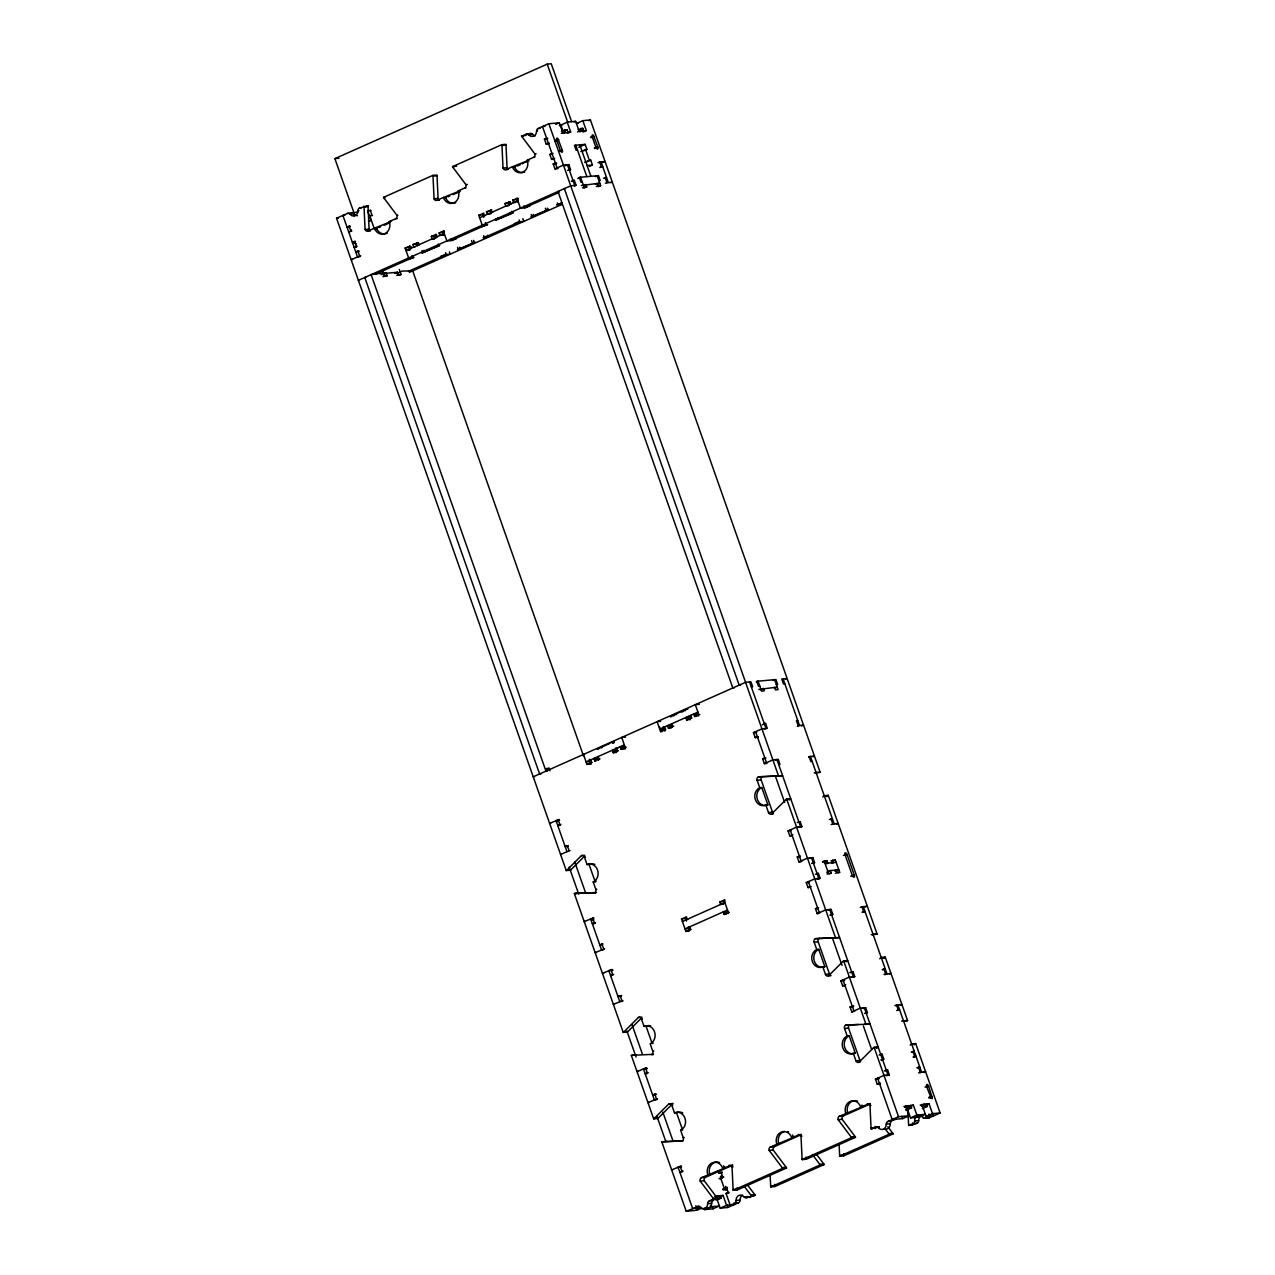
<?xml version="1.0" encoding="UTF-8"?>
<svg xmlns="http://www.w3.org/2000/svg" width="1275" height="1275" viewBox="0 0 1275 1275"><rect width="100%" height="100%" fill="white"/><g stroke="black" fill="none" stroke-linecap="round" stroke-linejoin="round"><path stroke-width="1.5" d="M687.257 718.287L690.795 716.55M357.462 215.698A5.323 4.59 84.8 0 1 353.988 213.833A2.662 2.295 84.8 0 0 351.406 213.068L347.374 213.435L336.536 218.264L566.243 870.57A2.662 2.295 84.8 0 0 566.817 870.203L581.448 855.605L584.715 855.302M566.243 870.57L570.276 870.203A2.662 2.295 84.8 0 0 570.833 869.837L584.556 856.147M758.386 776.842L782.595 775.694A2.662 2.295 84.8 0 1 781.957 775.869L758.386 776.842A2.662 2.295 84.8 0 0 757.127 780.268L759.757 787.711A9.307 8.033 84.8 0 0 755.374 799.712A9.307 8.033 84.8 0 0 765.877 805.099L768.49 812.542A2.662 2.295 84.8 0 0 771.487 814.072L786.117 799.473A2.662 2.295 84.8 0 1 786.691 799.106L790.707 798.74A2.662 2.295 84.8 0 0 790.133 799.122L789.225 800.031M822.758 796.987L823.666 796.062A2.662 2.295 84.8 0 1 824.24 795.696L828.256 795.329L877.12 934.097A2.662 2.295 84.8 0 1 876.483 934.256L872.817 934.384M826.774 796.62L827.682 795.696A2.662 2.295 84.8 0 1 828.256 795.329M596.126 892.548L575.009 893.456A2.662 2.295 84.8 0 0 574.356 893.616L623.236 1032.383A2.662 2.295 84.8 0 0 623.794 1032.017L638.424 1017.418L641.947 1017.099M623.236 1032.383L627.252 1032.017A2.662 2.295 84.8 0 0 627.826 1031.65L641.532 1017.96M653.119 1054.361L631.986 1055.27A2.662 2.295 84.8 0 0 631.348 1055.429L653.661 1118.812A2.662 2.295 84.8 0 0 654.234 1118.446L668.865 1103.847L672.626 1103.513M653.661 1118.812L657.693 1118.462A2.662 2.295 84.8 0 0 658.267 1118.079L672.881 1103.481M815.363 938.655L839.572 937.508A2.662 2.295 84.8 0 1 838.934 937.683L815.363 938.655A2.662 2.295 84.8 0 0 814.119 942.082L816.733 949.524A9.307 8.033 84.8 0 0 812.366 961.525A9.307 8.033 84.8 0 0 822.853 966.912L825.483 974.355A2.662 2.295 84.8 0 0 828.479 975.885L843.094 961.302A2.662 2.295 84.8 0 1 843.668 960.92L847.7 960.553A2.662 2.295 84.8 0 0 847.126 960.936L846.218 961.844M879.734 958.8L880.642 957.876A2.662 2.295 84.8 0 1 881.216 957.509L885.248 957.142L907.561 1020.526A2.662 2.295 84.8 0 1 906.923 1020.701L901.68 1021.1M883.75 958.433L884.675 957.509A2.662 2.295 84.8 0 1 885.248 957.142M858.378 1024.462L845.803 1025.084A2.662 2.295 84.8 0 0 844.56 1028.511L847.174 1035.969A9.307 8.033 84.8 0 0 842.807 1047.954A9.307 8.033 84.8 0 0 853.294 1053.341L855.923 1060.784A2.662 2.295 84.8 0 0 858.92 1062.33L873.534 1047.731A2.662 2.295 84.8 0 1 874.108 1047.349L878.14 1046.982A2.662 2.295 84.8 0 0 877.567 1047.365L876.642 1048.273M910.175 1045.229L911.083 1044.321A2.662 2.295 84.8 0 1 911.657 1043.938L915.689 1043.572L940.121 1112.963L929.268 1117.793L925.252 1118.159A2.662 2.295 84.8 0 1 922.654 1117.394A5.323 4.59 84.8 0 0 919.913 1115.593M914.191 1044.862L915.115 1043.954A2.662 2.295 84.8 0 1 915.689 1043.572M597.242 749.031L609.912 743.389M613.96 742.305L612.797 742.815M353.972 212.813L334.879 158.626L547.214 64.117L551.23 63.75L571.63 121.667M347.374 213.435A2.662 2.295 84.8 0 1 349.956 214.2A5.323 4.59 84.8 0 0 357.972 210.63A2.662 2.295 84.8 0 1 359.391 208.08L367.885 205.721A2.662 2.295 84.8 0 1 368.045 206.47L369.113 229.117A2.662 2.295 84.8 0 0 370.34 230.584M363.869 206.088A2.662 2.295 84.8 0 1 364.028 206.837L365.08 229.484A2.662 2.295 84.8 0 0 368.077 231.014L374.452 228.177A9.307 8.033 84.8 0 0 384.938 233.564A9.307 8.033 84.8 0 0 389.305 221.563L395.68 218.726A2.662 2.295 84.8 0 0 396.923 215.3L383.918 197.992A2.662 2.295 84.8 0 1 383.584 197.322L432.831 175.392L436.863 175.026A2.662 2.295 84.8 0 1 437.022 175.775L438.074 198.406A2.662 2.295 84.8 0 0 439.317 199.888M432.831 175.392A2.662 2.295 84.8 0 1 433.006 176.141L434.058 198.773A2.662 2.295 84.8 0 0 437.054 200.318L443.413 197.482A9.307 8.033 84.8 0 0 453.916 202.852A9.307 8.033 84.8 0 0 458.283 190.868L464.658 188.031A2.662 2.295 84.8 0 0 465.901 184.604L452.88 167.28A2.662 2.295 84.8 0 1 452.545 166.611L501.808 144.681L505.824 144.314A2.662 2.295 84.8 0 1 506 145.079L507.052 167.71A2.662 2.295 84.8 0 0 508.072 169.065M501.808 144.681A2.662 2.295 84.8 0 1 501.967 145.43L503.019 168.077A2.662 2.295 84.8 0 0 506.016 169.607L512.391 166.786A9.307 8.033 84.8 0 0 522.877 172.157A9.307 8.033 84.8 0 0 527.26 160.156L533.619 157.335A2.662 2.295 84.8 0 0 534.878 153.893L521.857 136.584A2.662 2.295 84.8 0 1 521.523 135.915L530.018 133.556A2.662 2.295 84.8 0 1 532.599 134.321A5.323 4.59 84.8 0 0 535.006 136.027M526.001 133.923A2.662 2.295 84.8 0 1 528.583 134.688A5.323 4.59 84.8 0 0 536.584 131.118A2.662 2.295 84.8 0 1 538.002 128.568L548.856 123.739L559.358 122.798L562.865 132.727L565.542 132.472L564.666 129.986L561.478 131.405M350.003 213.69L358.163 211.778M364.538 207.219L367.885 205.721M525.826 135.421L521.523 135.915M527.786 134.544L530.018 133.556M555.773 124.392L559.358 122.798M559.358 125.715L567.614 122.033L547.214 64.117M574.069 122.017L575.663 121.316L579.153 131.245L581.83 130.99L580.954 128.52L578.181 129.747M815.841 772.57L819.506 772.443A2.662 2.295 84.8 0 0 820.144 772.283L590.421 119.962L582.834 120.663L576.459 123.5L578.069 123.34M376.555 228.145L374.436 229.086L369.766 215.842L371.902 214.901L370.148 209.929M350.115 225.962L346.975 227.014L350.003 226.727M548.951 143.82L546.194 144.075L544.441 139.118L547.565 138.067M562.339 131.899L564.331 131.006M565.128 130.656L567.12 129.763L567.997 132.249L570.674 132.01L567.184 122.081L575.663 121.316M588.827 120.679L590.421 119.962M561.271 133.429L562.865 132.727M563.948 133.19L565.542 132.472M566.403 132.967L567.997 132.249M567.901 133.253L570.674 132.01M348.728 231.97L351.852 230.934M546.194 144.075L549.318 143.039M554.992 140.521L556.585 139.804L556.585 138.449A2.327 1.132 66 0 1 557.797 138.433L562.355 150.275A1.992 0.972 66 0 1 562.004 152.219A1.992 0.972 66 0 1 560.331 150.45L556.585 139.804M580.38 129.412L582.771 128.345L583.647 130.831L586.325 130.592L582.834 120.663M555.103 140.824L558.705 139.931L556.585 140.872M555.82 140.872L558.593 139.628M577.559 131.947L579.153 131.245M579.838 131.883L581.83 130.99M582.053 131.532L583.647 130.831M583.137 132.01L586.325 130.592M374.452 228.177L390.389 221.786M443.413 197.482L459.367 191.091M512.391 166.786L528.344 160.395M375.551 229.117L377.272 228.352M379.01 227.572L380.731 226.807M384.173 225.277L389.353 222.966M444.529 198.406L446.25 197.641M447.971 196.876L449.693 196.111M453.151 194.581L460.052 191.505M513.49 167.71L515.227 166.945M516.949 166.18L520.391 164.634M522.128 163.869L523.85 163.104M525.571 162.339L529.013 160.793M355.502 241.278L352.362 242.314L354.386 242.138A1.992 0.972 66 0 0 356.363 243.732M554.099 159.152L551.581 159.391L549.828 154.418L552.967 153.382M352.793 242.84L354.386 242.138M558.753 151.167L562.355 150.275L560.219 151.215M590.532 137.286L592.126 136.568L592.126 135.214A2.327 1.132 66 0 1 593.321 135.198L597.879 147.039A1.992 0.972 66 0 1 597.529 149A1.992 0.972 66 0 1 595.871 147.231L592.126 136.568M590.644 137.588L594.246 136.696L592.253 137.588M592.142 137.286L594.134 136.393M357.239 246.25L354.115 247.286L356.378 247.079M551.581 159.391L554.705 158.355M578.786 147.199L585.161 144.362L586.898 149.318L583.727 150.737M358.849 250.793L355.725 251.828L358.992 251.542M557.701 168.651L554.928 168.906L553.191 163.933L556.569 162.881M580.794 151.566L586.898 149.318M594.278 147.932L597.879 147.039L594.708 148.458M360.602 255.765L351.103 259.638L352.601 259.494M554.928 168.906L563.423 165.112L568.793 164.634L570.547 169.591L568.953 170.308M565.319 165.702L567.455 164.762L574.738 185.449M566.801 165.511L568.793 164.634M584.572 162.323L590.692 160.076L592.445 165.049L589.257 166.467M585.91 162.212L590.692 160.076M567.598 170.436L570.547 169.591M408.414 259.478L413.993 257.47L408.637 257.948L405.131 248.019L410.391 246.043M415.06 246.92L413.801 247.031L412.925 244.561L418.168 242.569M435.444 238.202L432.193 238.855L431.332 236.369L436.576 234.377M440.991 235.285L439.987 235.381L439.11 232.895L444.369 230.918M482.014 226.711L487.608 224.703L482.237 225.181L478.747 215.252L483.99 213.276M490.174 214.025L487.401 214.28L486.524 211.793L491.783 209.817M506.812 205.992L505.808 206.088L504.932 203.602L510.191 201.625M515.849 202.406L513.586 202.613L512.725 200.143L517.969 198.151M598.039 162.531L605.003 161.335L602.342 162.515M598.852 162.658L600.971 161.702L608.255 182.389M405.131 248.019L411.283 246.713M412.925 244.561L418.806 243.366M431.332 236.369L436.672 235.413M439.11 232.895L444.465 231.938M478.747 215.252L483.831 214.423M486.524 211.793L491.608 210.949M504.932 203.602L510.542 202.534M512.725 200.143L518.335 199.059M444.226 233.484L406.008 250.506L409.594 250.171M479.623 217.738L517.841 200.733M433.325 239.062L434.377 239.126M443.572 235.206L443.126 232.528M599.792 167.503L602.724 166.674L601.131 167.376M571.391 181.193L574.324 180.349L576.077 185.321L574.483 186.023M577.814 178.468L580.603 177.225L584.093 187.154L586.771 186.915L585.894 184.429L583.504 185.497M571.933 181.417L574.324 180.349M374.978 274.364L412.654 257.582L412 255.717M559.024 192.429L524.487 207.809L523.834 205.944M595.282 176.54L597.146 175.711L600.637 185.656L598.246 186.708M381.113 274.635L385.767 272.563L371.121 274.651L545.971 771.152L547.31 771.024L546.433 768.538L549.111 768.299L549.987 770.785M581.368 185.497L599.76 183.17L596.987 184.413M383.122 274.683L386.309 273.264L397.481 272.244L398.358 274.731L401.051 274.492L399.298 269.519M382.914 276.707L387.186 275.751L386.309 273.264M582.5 187.855L584.093 187.154M603.585 178.261L606.518 177.432L604.924 178.133M385.592 276.452L387.186 275.751M583.982 188.142L586.771 186.915M394.708 273.488L397.481 272.244M595.489 184.126L597.082 183.409L597.943 185.895L600.637 185.656M396.732 273.535L402.31 271.065L412.702 270.874L583.583 756.123M396.764 275.448L398.358 274.731M596.349 186.596L597.943 185.895M605.322 183.218L612.287 182.022L610.693 182.739M399.457 275.193L401.051 274.492M408.494 271.32L446.186 254.538L445.533 252.673M561.143 203.362L558.004 204.765L557.35 202.9M409.371 272.34L562.036 204.398L561.383 202.534M545.939 769.717L549.111 768.299M676.435 713.777L670.252 716.693L671.351 716.598M677.328 713.394L679.097 712.597M679.973 712.215L685.281 709.84M601.306 747.931L602.183 747.548M673.136 715.96L674.029 715.562M675.798 714.781L676.674 714.383M681.982 712.024L682.874 711.625M684.643 710.844L685.52 710.446M756.218 681.998L758.067 681.169L761.558 691.098L764.235 690.859L763.374 688.373L760.187 689.791M624.32 744.887L586.102 761.892L591.472 761.414M697.935 712.119L659.701 729.125L665.072 728.647L662.235 729.906M612.526 750.847L617.18 749.286L614.55 750.656M685.249 718.478L690.763 716.502M595.25 759.247L597.911 758.067L598.628 760.075M621.005 747.788L624.097 746.401L625.499 748.648M669.742 726.081L671.511 725.3L672.228 727.324M695.497 714.622L697.712 713.649L698.525 715.976M772.746 680.483L774.61 679.655L778.101 689.6L775.423 689.839L774.547 687.352M584.492 754.354L583.472 754.449L586.978 764.378L592.222 762.402M597.911 758.067L593.895 758.434L594.756 760.92L600.015 758.928M614.295 750.051L612.287 750.242L613.163 752.728L618.423 750.736M624.097 746.401L620.08 746.768L620.941 749.254L626.2 747.278M660.657 721.363L657.087 721.682L660.577 731.611L665.837 729.635M671.511 725.3L667.494 725.666L668.371 728.153L673.869 726.144M687.91 717.299L685.902 717.474L686.763 719.961L692.022 717.968M697.712 713.649L693.68 714.016L694.556 716.486L699.8 714.51M664.865 731.133L663.08 726.909M758.832 689.44L777.24 687.113L774.451 688.357M785.528 679.24L787.121 678.523L781.766 679.017L783.503 683.974L784.858 683.862M762.37 724.822L765.558 723.403L767.311 728.36L761.94 728.854L753.461 732.631L755.198 737.603L757.972 737.348M559.119 819.49L549.621 823.363L550.625 823.267M556.298 821.817L557.892 821.1M764.378 729.188L765.972 728.487L749.572 681.934M560.873 824.463L557.733 825.499L560.251 825.26M755.198 737.603L758.338 736.567M797.369 726.383L799.489 725.443L783.105 678.89M801.401 726.017L803.521 725.077L798.15 725.555L796.413 720.598L797.752 720.471M568.299 845.564L565.176 846.6L567.933 846.345M766.897 763.438L764.378 763.661L762.641 758.705L765.765 757.669M570.053 850.521L560.554 854.393L561.558 854.298M764.378 763.661L772.873 759.884L778.244 759.39L779.981 764.363L778.643 764.474M775.312 760.219L776.905 759.518L800.572 826.758L798.979 827.459M808.828 757.175L810.422 756.473L834.105 823.698M812.86 756.808L814.438 756.107L809.083 756.585L810.836 761.558L812.175 761.43M797.242 822.487L800.174 821.658L801.911 826.63L800.317 827.332M798.58 822.375L800.174 821.658M593.72 917.761L584.221 921.634L585.225 921.538M792.317 835.635L789.815 835.858L788.062 830.902L796.556 827.108L801.911 826.63M591.425 919.849L593.56 918.892M592.381 919.897L593.576 919.371M595.473 922.718L592.349 923.753L594.851 923.53M789.815 835.858L792.938 834.822M829.419 819.57L832.352 818.741L830.758 819.442M831.173 824.527L838.121 823.331L836.528 824.048M602.9 943.819L599.776 944.855L602.533 944.6M801.242 861.725L798.979 861.932L797.242 856.959L800.365 855.923M604.653 948.791L595.154 952.664L596.158 952.568M798.979 861.932L807.473 858.155L812.844 857.661L814.597 862.617L813.004 863.334M809.912 858.489L811.506 857.788L818.789 878.475L817.195 879.176M811.251 858.362L812.844 857.661M689.185 931.101L685.918 931.403L681.535 918.988L686.795 917.012M723.658 904.182L720.63 904.469L719.753 901.983L725.013 899.991M681.535 918.988L686.619 918.159M719.753 901.983L724.837 901.138M811.665 863.462L814.597 862.617M682.412 921.474L724.885 902.573M822.534 861.613L826.806 860.657L827.682 863.143L826.088 863.844M822.821 862.426L826.806 860.657M831.029 860.832L835.3 859.892L839.667 872.307L838.073 873.008M843.428 855.445L847.046 854.553L854.33 875.24A1.992 0.972 66 0 1 853.979 877.184A1.992 0.972 66 0 1 852.306 875.415L845.022 854.728A1.992 0.972 66 0 1 845.373 852.784A1.992 0.972 66 0 1 847.046 854.553L845.452 855.254M832.113 861.31L835.3 859.892M831.906 863.318L833.499 862.617L832.623 860.131M727.499 910.015L685.042 928.917L690.397 928.439M725.156 912.486L727.276 911.545L727.993 913.553M685.918 931.403L691.162 929.427M727.276 911.545L723.26 911.912L724.136 914.398L729.38 912.406M815.442 874.22L818.375 873.375L820.128 878.347L818.534 879.049M816.781 874.092L818.375 873.375M826.726 872.18L830.296 870.586L831.173 873.072L829.18 873.965M611.936 969.478L602.438 973.351L603.776 973.223M810.278 887.368L808.015 887.575L806.278 882.619L814.757 878.842L820.128 878.347M826.901 874.028L831.173 873.072M834.519 870.777L836.113 870.06L836.99 872.546L839.667 872.307M611.235 970.849L612.829 970.148M835.412 871.335L838.807 869.821L827.634 870.825M835.396 873.247L836.99 872.546M613.689 974.435L610.55 975.471L612.574 975.295M808.015 887.575L811.155 886.539M850.728 876.132L854.33 875.24L852.337 876.116M621.626 995.488L617.992 996.572L621.515 996.253M818.199 913.553L817.195 913.649L815.458 908.677L818.582 907.641M622.869 1000.508L613.371 1004.381L614.375 1004.286M817.195 913.649L825.69 909.872L831.061 909.378L832.798 914.35L831.22 915.052M828.128 910.207L829.722 909.505L853.389 976.73L851.796 977.447M829.467 910.079L831.061 909.378M829.866 915.179L832.798 914.35M860.306 907.274L867.271 906.079L865.279 906.971M862.059 912.247L864.992 911.418L863 912.294M849.66 972.65L852.991 971.646L854.728 976.618L853.134 977.319M850.999 972.538L852.991 971.646M646.537 1067.733L637.038 1071.606L638.042 1071.526M844.64 985.655L842.632 985.846L840.878 980.873L849.373 977.096L854.728 976.618M645.835 1069.119L646.903 1068.641M648.29 1072.705L645.166 1073.741L647.174 1073.55M842.632 985.846L845.755 984.81M882.236 969.558L885.169 968.713L882.778 969.781M883.989 974.514L890.938 973.319L889.344 974.02M884.786 974.626L886.922 973.686L863.239 906.445M655.972 1093.775L652.593 1094.842L656.115 1094.524M852.816 1011.824L851.812 1011.904L850.058 1006.947L853.692 1005.863M657.47 1098.763L647.971 1102.636L648.975 1102.556M851.812 1011.904L860.29 1008.127L865.661 1007.648L867.414 1012.605L865.821 1013.322M862.729 1008.477L864.323 1007.76L887.99 1075L886.412 1075.702M863.669 1008.525L865.661 1007.648M864.482 1013.434L867.414 1012.605M894.907 1005.545L901.871 1004.349L900.278 1005.067M895.719 1005.656L897.839 1004.716L921.522 1071.956L919.928 1072.658M896.66 1010.517L899.592 1009.688L897.998 1010.39M879.113 1055.015L882.045 1054.186L883.798 1059.158L881.806 1060.035M880.467 1054.903L882.045 1054.186M880.866 1059.987L883.798 1059.158M911.306 1052.098L914.239 1051.269L912.247 1052.146M913.059 1057.055L915.992 1056.226L914 1057.118M884.26 1070.92L887.591 1069.916L889.344 1074.873L887.751 1075.59M885.599 1070.793L887.591 1069.916M681.392 1165.987L671.654 1169.876L672.658 1169.781M880.499 1083.814L877.232 1084.117L875.479 1079.144L883.973 1075.367L889.344 1074.873M680.452 1167.39L681.503 1166.912M682.89 1170.976L679.766 1172.012L682.778 1171.725M877.232 1084.117L880.356 1083.081M916.837 1067.812L919.769 1066.984L917.777 1067.876M918.59 1072.785L925.538 1071.59L923.562 1072.466M732.679 1165.191L705.473 1177.303A2.662 2.295 84.8 0 0 704.23 1180.73L717.235 1198.038A2.662 2.295 84.8 0 1 717.57 1198.723L713.554 1199.074A2.662 2.295 84.8 0 0 713.219 1198.404L700.198 1181.096A2.662 2.295 84.8 0 1 701.441 1177.67L724.694 1168.027A9.307 8.033 84.8 0 0 723.562 1165.764M707.816 1174.833A9.307 8.033 84.8 0 1 712.183 1162.832A9.307 8.033 84.8 0 1 722.686 1168.219L732.567 1165.063M801.242 1134.67L774.451 1146.608A2.662 2.295 84.8 0 0 773.192 1150.034L786.213 1167.342A2.662 2.295 84.8 0 1 786.548 1168.012L782.531 1168.378A2.662 2.295 84.8 0 0 782.181 1167.709L769.176 1150.401A2.662 2.295 84.8 0 1 770.419 1146.974L793.672 1137.332A9.307 8.033 84.8 0 0 792.54 1135.069M776.794 1144.137A9.307 8.033 84.8 0 1 781.161 1132.136A9.307 8.033 84.8 0 1 791.648 1137.523L801.29 1134.383M870.219 1103.975L843.413 1115.896A2.662 2.295 84.8 0 0 842.169 1119.322L855.174 1136.647A2.662 2.295 84.8 0 1 855.525 1137.316L851.493 1137.683A2.662 2.295 84.8 0 0 851.158 1137.013L838.137 1119.689A2.662 2.295 84.8 0 1 839.396 1116.263L862.633 1106.636A9.307 8.033 84.8 0 0 861.948 1105.106M845.755 1113.426A9.307 8.033 84.8 0 1 850.138 1101.441A9.307 8.033 84.8 0 1 860.625 1106.812L870.267 1103.688M718.207 1171.151L718.909 1173.143L722.303 1172.076M719.068 1178.817L723.786 1177.064M925.028 1087.145L928.63 1086.252L932.392 1098.253A2.327 1.132 66 0 1 931.18 1098.269L926.622 1086.428A1.992 0.972 66 0 1 926.973 1084.483A1.992 0.972 66 0 1 928.63 1086.252L927.037 1086.953M720.678 1178.817L722.272 1178.1M903.959 1106.557L908.23 1105.616L909.107 1108.087L911.561 1107.863L910.685 1105.393L909.107 1106.094M904.644 1107.21L908.23 1105.616M722.718 1189.161L727.435 1187.408M906.318 1107.337L908.31 1106.445M928.678 1097.488L932.28 1096.596M722.829 1189.463L724.407 1188.762L720.662 1178.1A1.992 0.972 66 0 1 720.885 1176.188A1.992 0.972 66 0 1 722.463 1177.415M928.774 1097.791L930.367 1097.074M723.132 1189.687L726.32 1188.268M907.003 1107.975L908.597 1107.274M909.792 1106.732L913.378 1105.138L916.868 1115.067L925.347 1114.302L918.972 1117.139L910.509 1117.904L907.163 1108.437M723.642 1189.814L726.431 1188.571L725.634 1186.34M930.001 1097.966L932.376 1096.898M905.919 1109.505L909.107 1108.087M905.999 1110.35L911.561 1107.863M714.701 1196.587L718.574 1195.807L719.451 1198.293L721.252 1198.118L720.375 1195.647L718.781 1196.348M920.247 1105.074L924.534 1104.134L925.411 1106.604L927.212 1106.445L926.335 1103.959L924.742 1104.676M715.785 1197.05L718.574 1195.807M921.347 1105.553L924.534 1104.134M921.554 1106.094L923.546 1105.202M682.986 1140.997L662.426 1141.699A2.662 2.295 84.8 0 0 661.789 1141.858L686.221 1211.25L699.322 1206.214M697.058 1206.421A2.662 2.295 84.8 0 1 699.656 1207.186A5.323 4.59 84.8 0 0 707.657 1203.616A2.662 2.295 84.8 0 1 709.075 1201.082L713.554 1199.074M742.592 1195.153A5.323 4.59 84.8 0 0 740.058 1200.094A2.662 2.295 84.8 0 1 738.639 1202.644L730.129 1205.003L726.049 1193.416L729.188 1192.38M729.045 1165.382A2.662 2.295 84.8 0 1 732.041 1166.912L733.109 1189.559A2.662 2.295 84.8 0 0 733.268 1190.308L782.531 1168.378M798.023 1134.686A2.662 2.295 84.8 0 1 801.019 1136.216L802.071 1158.863A2.662 2.295 84.8 0 0 802.23 1159.612L851.493 1137.683M867 1103.975A2.662 2.295 84.8 0 1 869.996 1105.521L871.048 1128.152A2.662 2.295 84.8 0 0 871.207 1128.901L879.208 1126.59M875.686 1126.909A2.662 2.295 84.8 0 1 878.268 1127.674A5.323 4.59 84.8 0 0 886.284 1124.12A2.662 2.295 84.8 0 1 887.703 1121.57L898.54 1116.741L909.043 1115.784L905.553 1105.855M717.49 1197.878L713.219 1198.404M719.881 1196.811L723.068 1195.392L726.559 1205.321L734.161 1204.636L733.651 1203.186M926.24 1104.963L929.013 1103.72L932.519 1113.649L940.121 1112.963M699.401 1206.803L696.612 1208.047L695.815 1205.767M709.075 1201.082L717.57 1198.723M733.268 1190.308L737.285 1189.942L786.548 1168.012M802.23 1159.612L806.262 1159.246L855.525 1137.316M871.207 1128.901L879.144 1126.797M887.703 1121.57L896.198 1119.211M715.865 1199.887L719.451 1198.293M922.622 1107.848L925.411 1106.604M717.267 1199.887L721.252 1198.118M922.431 1108.581L927.212 1106.445M686.221 1211.25L696.724 1210.294L701.903 1207.999M878.937 1078.076L877.598 1078.204L892.181 1119.578L902.684 1118.621L909.043 1115.784M704.549 1209.577L710.908 1206.756L719.387 1205.975L713.012 1208.812L704.549 1209.577L704.055 1208.19M910.509 1117.904L916.868 1115.067M715.897 1196.046L720.184 1208.158L726.559 1205.321M932.519 1113.649L926.144 1116.486L921.841 1104.373M734.607 1203.01A2.662 2.295 84.8 0 0 736.026 1200.46A5.323 4.59 84.8 0 1 744.042 1196.89A2.662 2.295 84.8 0 0 746.624 1197.655L755.119 1195.297A2.662 2.295 84.8 0 0 754.784 1194.627L747.469 1184.889M770.132 1174.817L770.658 1186.148A2.662 2.295 84.8 0 0 770.817 1186.898L820.08 1164.967L824.096 1164.601A2.662 2.295 84.8 0 0 823.762 1163.932L816.43 1154.194M839.093 1144.121L839.619 1155.437A2.662 2.295 84.8 0 0 839.779 1156.186L889.042 1134.272L893.074 1133.905A2.662 2.295 84.8 0 0 892.723 1133.236L887.846 1126.733M907.864 1109.186L908.597 1124.741A2.662 2.295 84.8 0 0 908.756 1125.49L917.251 1123.132A2.662 2.295 84.8 0 0 918.669 1120.582A5.323 4.59 84.8 0 1 922.494 1115.195M925.252 1118.159L929.73 1116.167L928.965 1113.983M720.184 1208.158L727.786 1207.473L738.639 1202.644M746.624 1197.655L755.119 1195.297M770.817 1186.898L774.833 1186.531L824.096 1164.601M839.779 1156.186L843.811 1155.835L893.074 1133.905M908.756 1125.49L917.251 1123.132M686.125 709.506L687.878 709.043M509.426 205.323L507.689 205.912M613.944 741.859L611.681 742.608L613.849 742.895M544.999 126.353L542.481 126.576L557.063 167.949L558.067 167.87M562.403 124.775L560.809 124.918L563.454 132.361M538.002 128.568L540.026 128.393M536.584 131.118L537.588 131.022M564.666 129.986L567.12 129.763M580.954 128.52L582.771 128.345M528.583 134.688L532.599 134.321M521.857 136.584L523.372 136.441M544.441 139.118L547.708 138.816M334.879 158.626L338.911 158.259M501.967 145.43L506 145.079M585.161 144.362L574.435 145.334L576.173 150.291L577.511 150.179M534.878 153.893L536.137 153.781M549.828 154.418L552.601 154.163M533.619 157.335L534.878 157.208M452.545 166.611L453.549 166.515M455.063 166.388L456.578 166.244M527.26 160.156L528.519 160.044M452.88 167.28L453.9 167.2M503.019 168.077L507.052 167.71M553.191 163.933L556.458 163.646M433.006 176.141L437.022 175.775M506.016 169.607L508.04 169.432M587.074 165.527L592.445 165.049M465.901 184.604L467.415 184.461M464.658 188.031L465.917 187.919M383.584 197.322L384.588 197.227M458.283 190.868L459.669 190.74M383.918 197.992L384.923 197.896M582.34 182.182L581.002 182.309L579.248 177.352L598.469 175.599L600.222 180.556L598.883 180.683M576.077 185.321L570.706 185.815L358.387 280.325L359.391 280.229M434.058 198.773L438.074 198.406M364.028 206.837L368.045 206.47M565.351 188.557L564.347 188.636L739.181 685.137L740.52 685.026M437.054 200.318L439.317 200.111M359.391 208.08L361.399 207.905M558.976 191.393L557.972 191.473L732.822 687.974L734.161 687.847M357.972 210.63L358.976 210.534M371.009 210.614L367.614 210.917L371.105 220.846L368.427 221.085M349.956 214.2L353.988 213.833M344.903 215.236L342.895 215.427L357.462 256.801L360.156 256.546M336.536 218.264L338.401 218.089M369.766 215.842L372.459 215.602M511.052 204.096L510.048 204.191L509.171 201.705M396.923 215.3L397.943 215.204M528.727 205.912L530.065 205.801L525.826 207.682L520.455 208.176L516.965 198.247M562.259 202.868L556.665 204.877L562.036 204.398M395.68 218.726L397.194 218.599M389.305 221.563L390.819 221.42M492.787 212.287L491.656 212.383L490.779 209.897M484.867 215.762L483.863 215.857L482.986 213.371M365.08 229.484L369.113 229.117M368.077 231.014L370.34 230.807M515.546 223.667L514.207 223.778L518.447 221.898L523.818 221.404L522.83 218.615M441.501 235.237L444.003 235.014M437.453 236.863L436.448 236.959L435.572 234.472M455.127 238.68L456.466 238.568L452.211 240.449L446.856 240.943L443.349 231.014M488.644 235.636L483.066 237.644L488.421 237.166L487.767 235.301M419.045 245.055L418.041 245.151L417.164 242.664M411.267 248.529L410.263 248.609L409.387 246.139M441.931 256.434L440.592 256.546L444.848 254.665L450.203 254.171L449.39 251.844M365.766 277.392L364.762 277.488L539.596 773.973L540.935 773.861M751.326 686.906L752.664 686.779L750.927 681.822L745.556 682.3L533.221 776.81L534.241 776.73M759.804 686.125L758.466 686.253L756.728 681.296L775.949 679.543L777.686 684.5L776.347 684.627M699.322 704.31L695.305 704.677L698.796 714.606M691.146 715.498L690.142 715.578L691.018 718.064M694.556 716.486L696.819 716.279M686.763 719.961L687.783 719.865M689.281 719.722L690.285 719.642M664.96 727.148L663.956 727.244L664.833 729.73M668.371 728.153L671.383 727.882M660.577 731.611L662.347 731.452M764.219 723.515L765.558 723.403M625.467 737.093L621.706 737.428L625.196 747.373M753.461 732.631L756.728 732.328M597.529 748.903L598.66 748.808M617.785 748.234L616.542 748.345L617.403 750.832M620.941 749.254L621.961 749.158M622.965 749.078L624.973 748.887M613.163 752.728L616.431 752.425M591.361 759.916L590.341 760.012L591.217 762.482M594.756 760.92L596.015 760.793M586.978 764.378L590.994 764.012M762.641 758.705L765.653 758.418M814.247 772.857L820.144 772.283M757.127 780.268L761.159 779.902A2.662 2.295 84.8 0 1 762.402 776.475M759.757 787.711L761.765 787.536L767.885 804.908L765.877 805.099M786.117 799.473L790.133 799.122M823.666 796.062L827.682 795.696M559.566 820.207L555.996 820.526L566.913 851.557M768.49 812.542L772.523 812.175A2.662 2.295 84.8 0 0 773.335 813.386M771.487 814.072L773.256 813.912M791.185 829.866L790.181 829.945L801.114 860.976L802.118 860.896M788.062 830.902L791.074 830.615M581.448 855.605A2.662 2.295 84.8 0 1 584.444 857.135L585.448 857.039M584.444 857.135L587.058 864.577L589.066 864.402A9.307 8.033 84.8 0 1 594.819 864.418M566.817 870.203L570.833 869.837M797.242 856.959L799.999 856.704M575.009 893.456L594.548 892.835A2.662 2.295 84.8 0 0 595.808 889.408L593.178 881.965L595.186 881.774A9.307 8.033 84.8 0 0 596.238 881.2M825.005 863.382L836.177 862.362M595.808 889.408L596.812 889.312M574.356 893.616L578.388 893.249A2.662 2.295 84.8 0 1 579.025 893.09M594.548 892.835L596.062 892.707M809.402 881.583L808.398 881.663L819.315 912.693L820.335 912.613M806.278 882.619L809.035 882.364M593.608 918.51L590.596 918.797L601.529 949.827L603.697 949.62M724.136 914.398L726.144 914.207M687.671 919.498L686.667 919.578L685.791 917.108M815.458 908.677L818.215 908.422M690.285 926.941L689.281 927.037L690.158 929.507M871.239 934.671L877.12 934.097M814.119 942.082L818.136 941.715A2.662 2.295 84.8 0 1 819.379 938.288M816.733 949.524L818.741 949.349L824.861 966.721L822.853 966.912M612.669 970.163L608.812 970.514L619.73 1001.544L622.758 1001.273M843.094 961.302L847.126 960.936M880.642 957.876L884.675 957.509M825.483 974.355L829.499 973.988A2.662 2.295 84.8 0 0 830.742 975.471M828.479 975.885L830.742 975.694M844.002 979.837L842.998 979.933L853.931 1010.963L854.935 1010.868M840.878 980.873L844.656 980.539M638.424 1017.418A2.662 2.295 84.8 0 1 641.421 1018.948L642.425 1018.852M850.058 1006.947L853.581 1006.628M641.421 1018.948L644.05 1026.407L646.058 1026.216A9.307 8.033 84.8 0 1 650.664 1025.833M623.794 1032.017L627.826 1031.65M865.358 1024.478A2.662 2.295 84.8 0 0 865.996 1024.303L870.012 1023.937A2.662 2.295 84.8 0 1 869.375 1024.112L845.803 1025.084M907.561 1020.526L903.545 1020.892A2.662 2.295 84.8 0 1 902.891 1021.068M844.56 1028.511L848.576 1028.144A2.662 2.295 84.8 0 1 849.819 1024.717M653.549 1054.473L651.541 1054.648A2.662 2.295 84.8 0 0 652.784 1051.222L653.788 1051.126M631.348 1055.429L636.018 1054.903A2.662 2.295 84.8 0 0 635.364 1055.062M847.174 1035.969L849.182 1035.778L855.302 1053.166L853.294 1053.341M647.19 1068.434L643.413 1068.769L654.346 1099.799L655.35 1099.719M873.534 1047.731L877.567 1047.365M911.083 1044.321L915.115 1043.954M855.923 1060.784L859.94 1060.418A2.662 2.295 84.8 0 0 860.577 1061.453M858.92 1062.33L859.924 1062.234M875.479 1079.144L879.001 1078.825M655.685 1099.688L657.358 1099.528M668.865 1103.847A2.662 2.295 84.8 0 1 671.861 1105.393L672.865 1105.297M671.861 1105.393L674.475 1112.836L676.499 1112.645A9.307 8.033 84.8 0 1 682.778 1112.932M654.234 1118.446L658.267 1118.079M869.996 1105.521L871 1105.425M860.625 1106.812L862.633 1106.636M910.685 1105.393L913.378 1105.138M926.335 1103.959L929.013 1103.72M681.982 1141.093A2.662 2.295 84.8 0 0 683.225 1137.651L680.595 1130.208L682.619 1130.033L676.499 1112.645M839.396 1116.263L843.413 1115.896M838.137 1119.689L842.169 1119.322M683.225 1137.651L684.229 1137.571M922.654 1117.394L923.658 1117.298M926.176 1117.075L926.686 1117.027A2.662 2.295 84.8 0 0 929.268 1117.793M661.789 1141.858L682.332 1140.838M913.235 1123.498A2.662 2.295 84.8 0 0 914.653 1120.948L918.669 1120.582M886.284 1124.12L890.301 1123.753A2.662 2.295 84.8 0 1 891.719 1121.203M871.048 1128.152L875.064 1127.785A2.662 2.295 84.8 0 0 875.224 1128.534M908.597 1124.741L912.613 1124.375A2.662 2.295 84.8 0 0 912.773 1125.124M878.268 1127.674L879.272 1127.594M801.019 1136.216L802.023 1136.121M791.648 1137.523L793.672 1137.332M851.158 1137.013L855.174 1136.647M885.456 1129.267L888.707 1133.602L892.723 1133.236M770.419 1146.974L774.451 1146.608M769.176 1150.401L773.192 1150.034M681.376 1166.737L678.013 1167.039L692.58 1208.413L700.517 1207.696M802.071 1158.863L806.103 1158.497A2.662 2.295 84.8 0 0 806.262 1159.246M839.619 1155.437L843.652 1155.07A2.662 2.295 84.8 0 0 843.811 1155.835M732.041 1166.912L733.061 1166.832M722.686 1168.219L724.694 1168.027M718.909 1173.143L722.192 1172.841M782.181 1167.709L786.213 1167.342M812.414 1154.56L819.729 1164.298L823.762 1163.932M701.441 1177.67L705.473 1177.303M700.198 1181.096L704.23 1180.73M733.109 1189.559L737.125 1189.192A2.662 2.295 84.8 0 0 737.285 1189.942M770.658 1186.148L774.674 1185.782A2.662 2.295 84.8 0 0 774.833 1186.531M726.049 1193.416L728.567 1193.193M720.375 1195.647L723.068 1195.392M744.249 1186.34L750.768 1194.994L754.784 1194.627M744.042 1196.89L747.564 1196.572M747.803 1196.556L748.058 1196.524A2.662 2.295 84.8 0 0 750.64 1197.289M736.026 1200.46L740.058 1200.094M707.657 1203.616L711.673 1203.249A2.662 2.295 84.8 0 1 713.092 1200.715M699.656 1207.186L700.66 1207.09M903.258 1020.813L906.923 1020.701M864.482 1024.255L869.375 1024.112M724.407 1188.762L725.22 1189.942A2.327 1.132 66 0 0 726.415 1189.91L726.431 1188.571M599.633 161.829L601.386 166.786M605.163 177.544L606.916 182.516M831.013 818.853L832.766 823.825M861.9 906.573L863.653 911.545M883.83 968.841L885.583 973.813M896.5 1004.843L898.253 1009.8M912.9 1051.381L914.637 1056.353M918.43 1067.111L920.183 1072.068M932.838 1113.203L933.746 1115.8L926.144 1116.486A5.323 4.59 84.8 0 1 926.686 1117.027M585.56 149.446L589.353 160.204M579.79 144.84L590.867 176.285M918.319 1115.274L918.972 1117.139M575.774 145.207L586.851 176.651M824.128 860.896L828.495 873.311M901.855 1116.294L902.684 1118.621M548.856 123.739L778.579 776.061A2.662 2.295 84.8 0 1 777.925 776.22M786.691 799.106L835.555 937.874A2.662 2.295 84.8 0 1 834.918 938.033M843.668 960.92L865.996 1024.303M874.108 1047.349L898.54 1116.741M775.535 776.555L784.651 802.437M832.256 937.635L842.026 965.366M863.366 1025.961L871.59 1049.357M755.581 731.691L766.498 762.721M761.159 779.902L772.523 812.175M818.136 941.715L829.499 973.988M848.576 1028.144L859.94 1060.418M547.326 208.08L547.995 209.929L530.974 217.021L548.872 209.387L545.971 210.12L545.317 208.255M533.173 214.375L533.827 216.24L531.818 216.415L531.165 214.551M516.742 199.777L517.554 202.103M519.132 219.906L519.786 221.77L484.404 237.532L483.751 235.668M508.948 203.235L509.442 204.638M511.801 211.299L512.454 213.164L495.417 220.224L513.331 212.606L510.446 213.355L510.112 212.415M689.424 715.705L690.413 718.51M497.648 217.611L498.302 219.459L495.959 218.71M671.734 723.77L672.61 726.256M490.556 211.427L491.321 213.594M482.763 214.885L483.639 217.372M485.44 222.487L486.269 224.814L450.872 240.577L450.378 239.174M724.009 900.086L728.376 912.502M723.786 901.616L724.375 903.322M659.51 726.814L660.832 730.527M473.567 240.369L474.38 242.696L457.406 249.804L475.24 242.186L472.372 242.888L471.543 240.561M459.574 247.143L460.227 248.992L458.219 249.183L457.566 247.318M685.567 918.622L686.444 921.108M688.404 926.686L689.6 930.113M435.349 236.003L436.002 237.867M438.186 244.067L438.839 245.932L421.834 253.008L439.716 245.374L436.672 245.645M615.65 748.011L616.909 751.581M424.033 250.362L424.687 252.227L422.678 252.418L422.025 250.553M598.134 756.537L599.011 759.023M416.941 244.194L417.547 245.9M409.163 247.653L409.928 249.82M589.305 759.199L590.947 763.852M721.044 1172.203L722.782 1177.16M726.431 1187.503L728.184 1192.476M726.877 1204.891L727.786 1207.473M382.755 271.033L384.508 275.99M712.358 1206.947L713.012 1208.812M710.43 1205.353L710.908 1206.756M589.066 864.402L595.186 881.774M646.058 1026.216L652.178 1043.587A9.307 8.033 84.8 0 0 653.23 1043.014M652.784 1051.222L650.17 1043.779A9.307 8.033 84.8 0 0 654.537 1031.778A9.307 8.033 84.8 0 0 644.05 1026.407M353.271 212.224L354.562 215.905M574.643 861.709L585.703 893.122M632.018 1024.622L642.425 1054.202M662.857 1112.198L672.929 1140.79M695.895 1207.967L696.724 1210.294M349.095 226.058L350.848 231.03M354.498 241.373L356.235 246.33M357.845 250.888L359.598 255.845M558.115 819.586L559.868 824.543M567.295 845.644L569.048 850.616M592.716 917.841L594.469 922.813M601.896 943.914L603.649 948.871M610.932 969.558L612.685 974.53M620.112 995.632L621.865 1000.588M645.533 1067.828L647.286 1072.801M654.712 1093.902L656.466 1098.859M680.133 1166.099L681.886 1171.056M569.208 867.175L578.691 894.11M626.949 1031.156L636.066 1057.039M656.976 1116.438L665.646 1141.029M350.625 231.476L350.625 230.122A2.327 1.132 66 0 1 351.278 229.851M912.549 1122.956L912.613 1124.375M875.001 1126.383L875.064 1127.785M843.588 1153.668L843.652 1155.07M806.039 1157.078L806.103 1158.497M774.61 1184.363L774.674 1185.782M737.062 1187.774L737.125 1189.192M387.218 233.245A9.307 8.033 84.8 0 1 376.46 228.002M455.653 202.789A9.307 8.033 84.8 0 1 445.437 197.29M524.615 172.093A9.307 8.033 84.8 0 1 514.399 166.595M816.128 772.65A2.662 2.295 84.8 0 1 815.474 772.809M819.729 1164.298A2.662 2.295 84.8 0 1 820.08 1164.967M750.768 1194.994A2.662 2.295 84.8 0 1 751.102 1195.663M914.653 1120.948A5.323 4.59 84.8 0 1 916.884 1116.199M888.707 1133.602A2.662 2.295 84.8 0 1 889.042 1134.272M873.104 934.463A2.662 2.295 84.8 0 1 872.467 934.623M674.475 1112.836A9.307 8.033 84.8 0 1 684.978 1118.207A9.307 8.033 84.8 0 1 680.595 1130.208M665.805 1141.507A2.662 2.295 84.8 0 1 666.442 1141.332M855.302 1053.166A9.307 8.033 84.8 0 1 844.815 1047.779A9.307 8.033 84.8 0 1 849.182 1035.778M824.861 966.721A9.307 8.033 84.8 0 1 814.374 961.35A9.307 8.033 84.8 0 1 818.741 949.349M711.673 1203.249A5.323 4.59 84.8 0 1 705.043 1208.078M890.301 1123.753A5.323 4.59 84.8 0 1 883.989 1128.742M709.824 1174.658A9.307 8.033 84.8 0 1 711.307 1164.92A9.307 8.033 84.8 0 1 719.578 1162.513M778.802 1143.946A9.307 8.033 84.8 0 1 784.571 1131.499M787.743 1131.562A9.307 8.033 84.8 0 1 788.54 1131.817M847.779 1113.25A9.307 8.033 84.8 0 1 849.246 1103.513A9.307 8.033 84.8 0 1 857.517 1101.106M587.058 864.577A9.307 8.033 84.8 0 1 597.545 869.964A9.307 8.033 84.8 0 1 593.178 881.965M767.885 804.908A9.307 8.033 84.8 0 1 757.398 799.537A9.307 8.033 84.8 0 1 761.765 787.536"/></g></svg>
